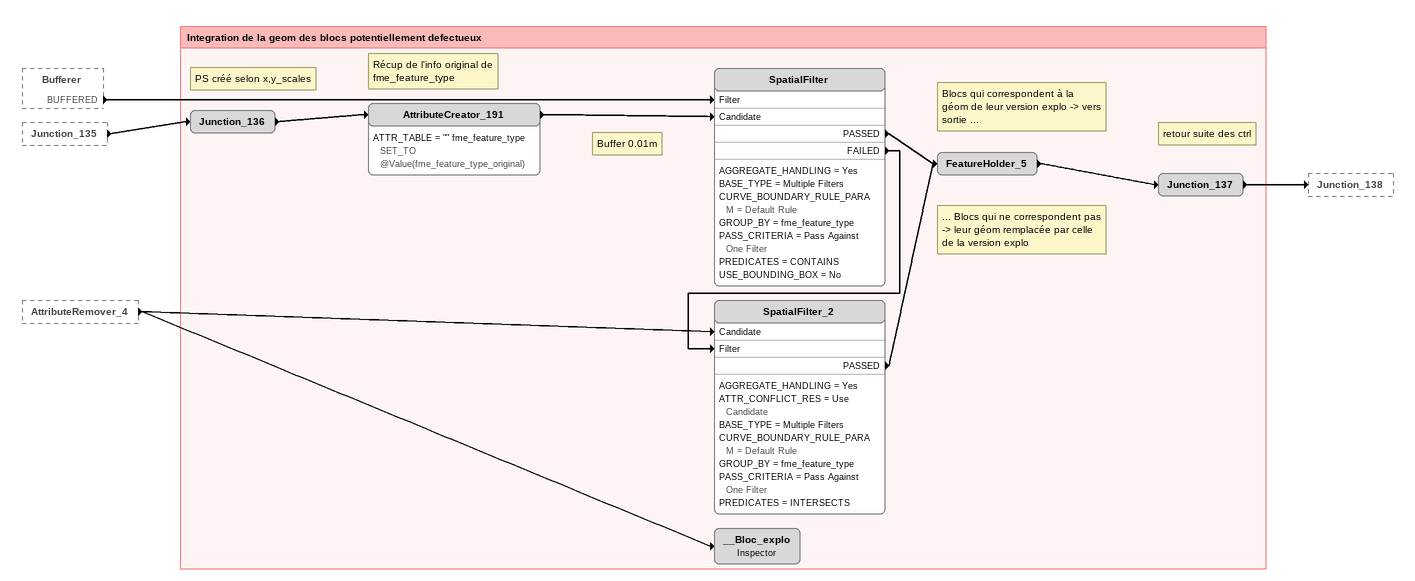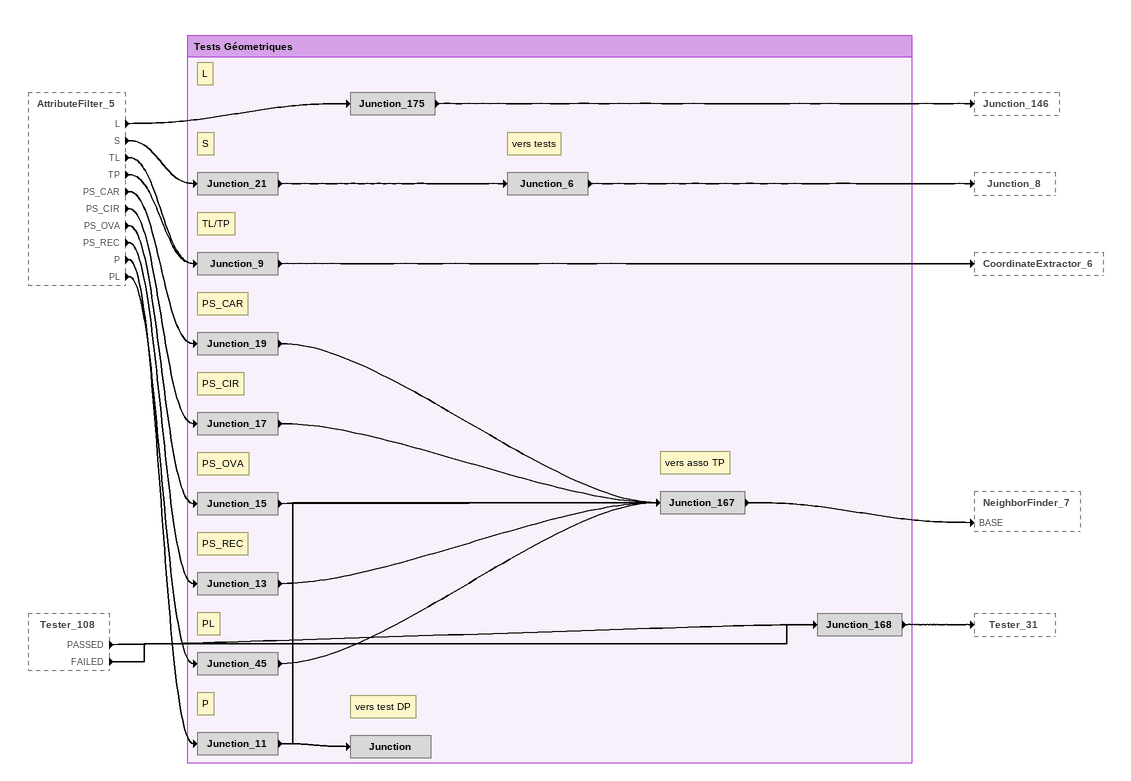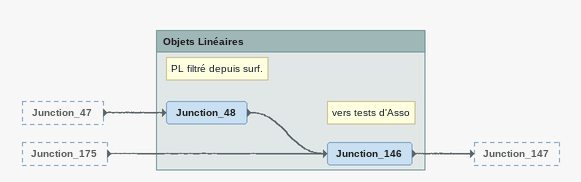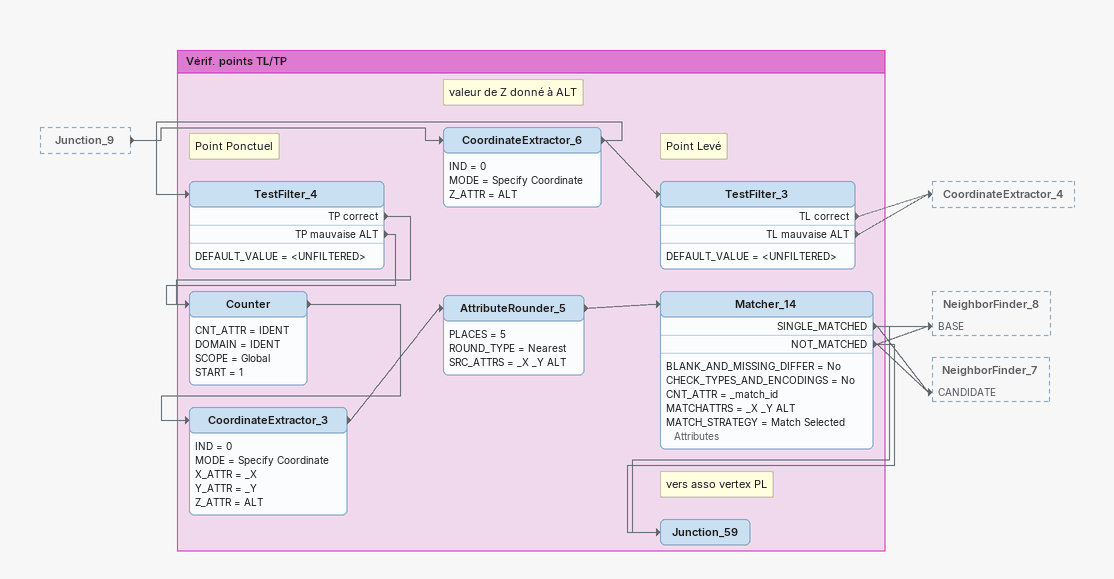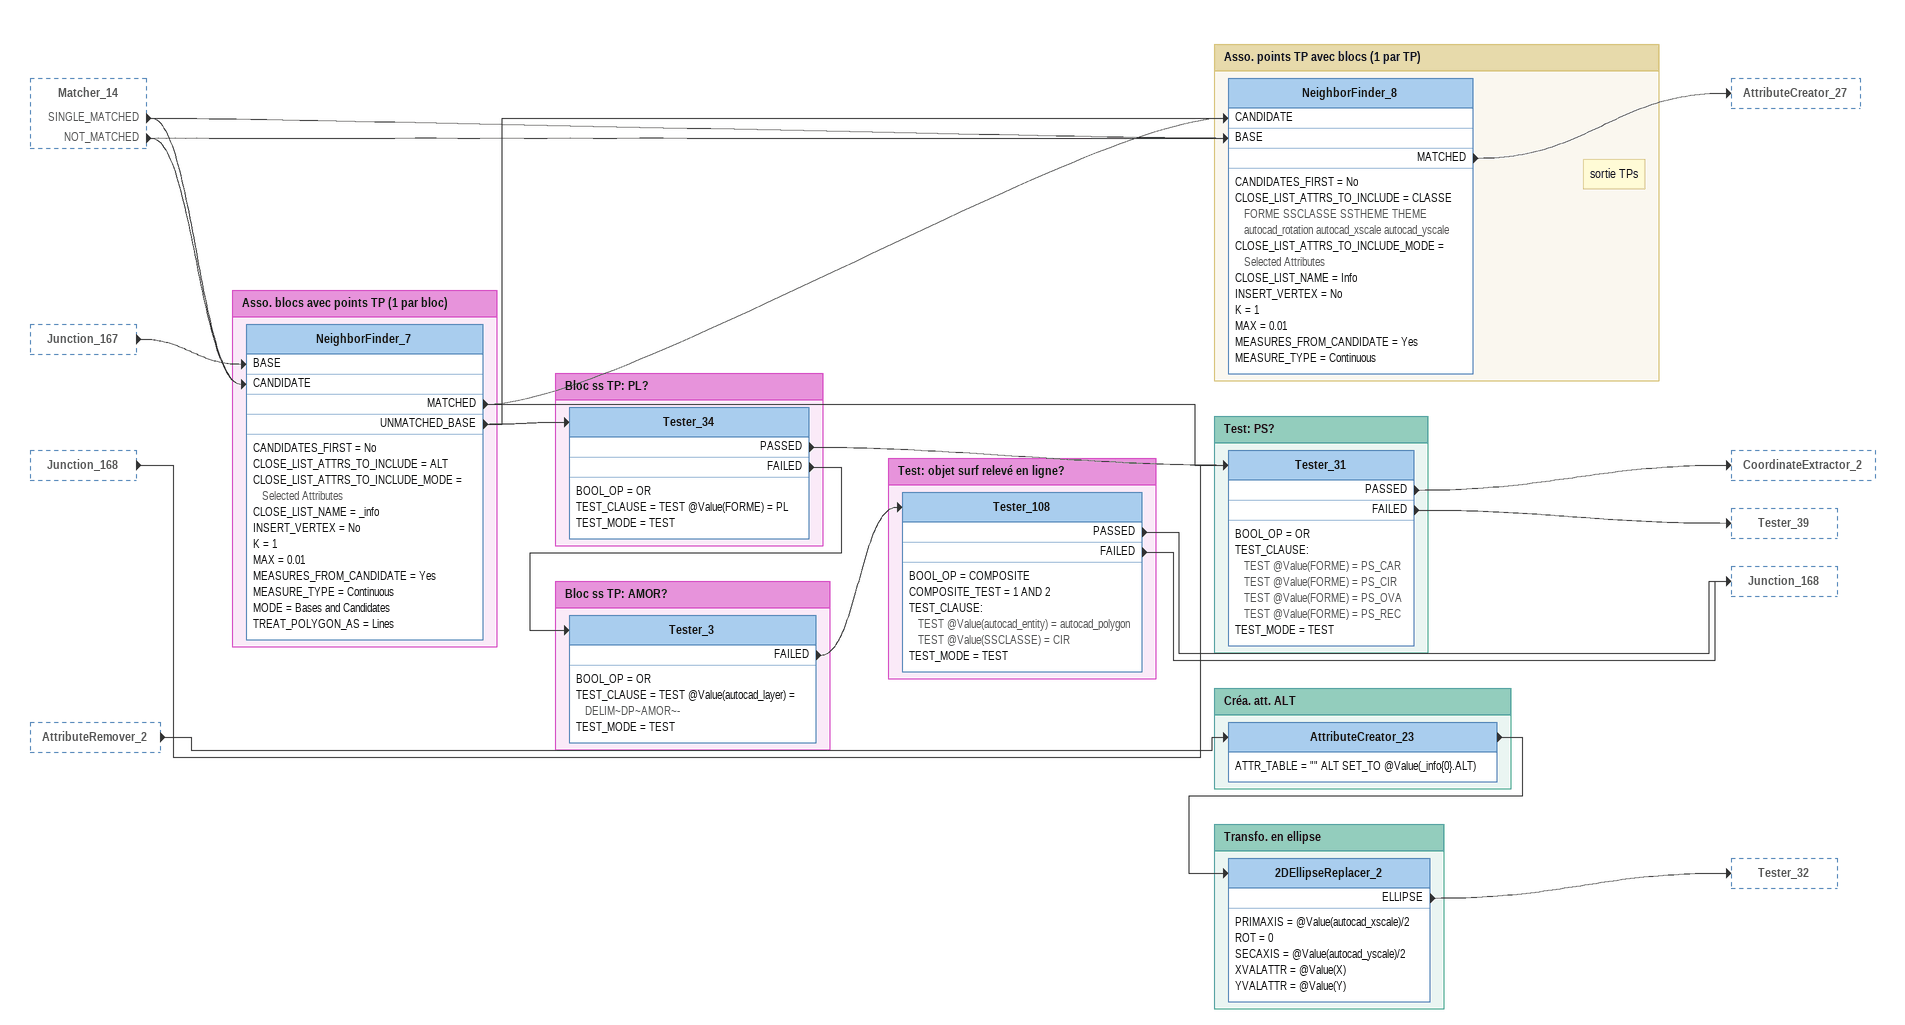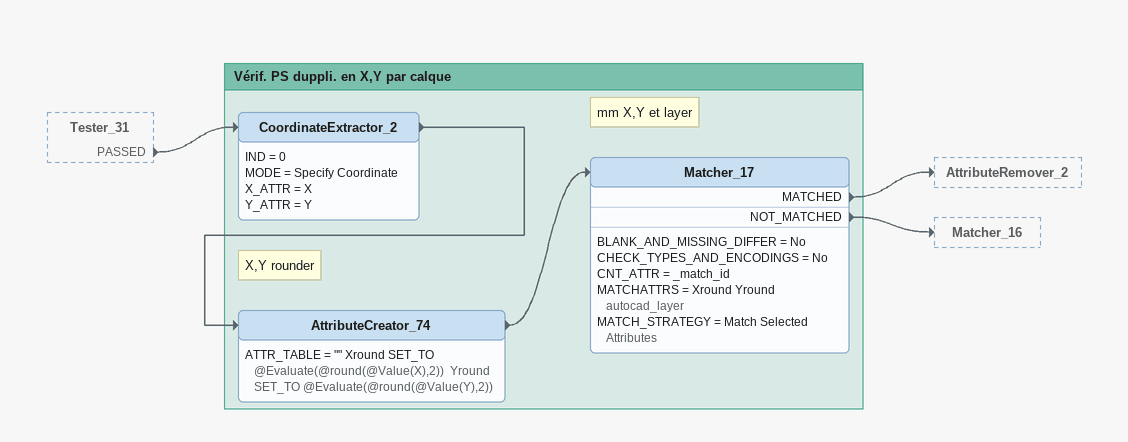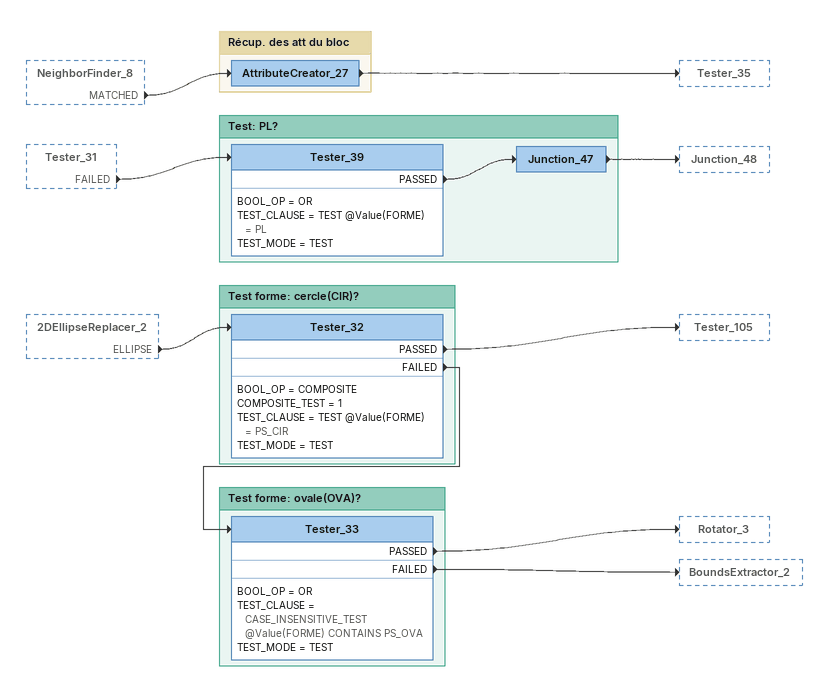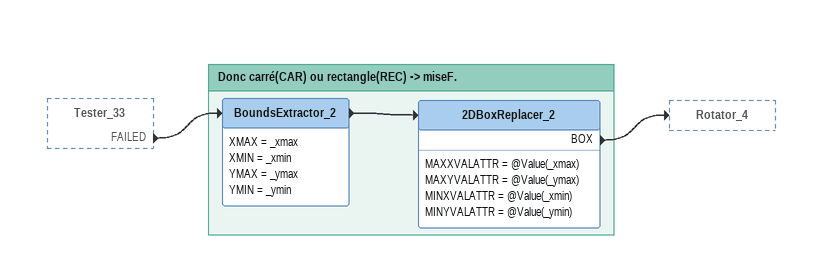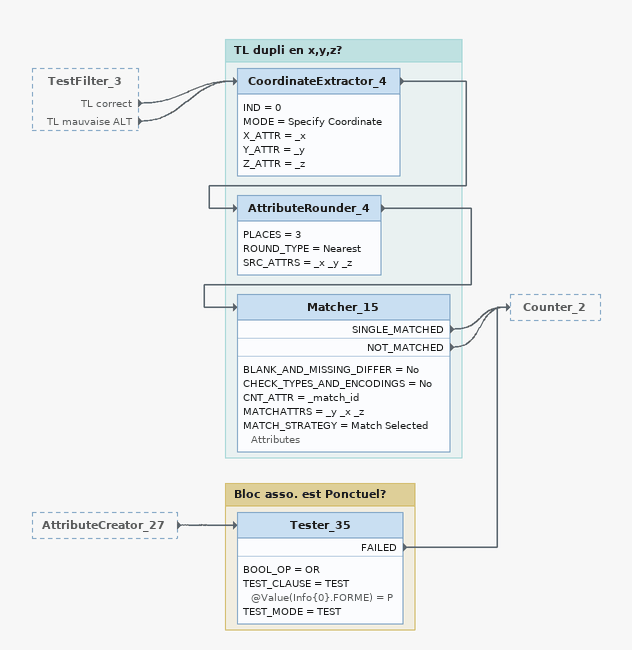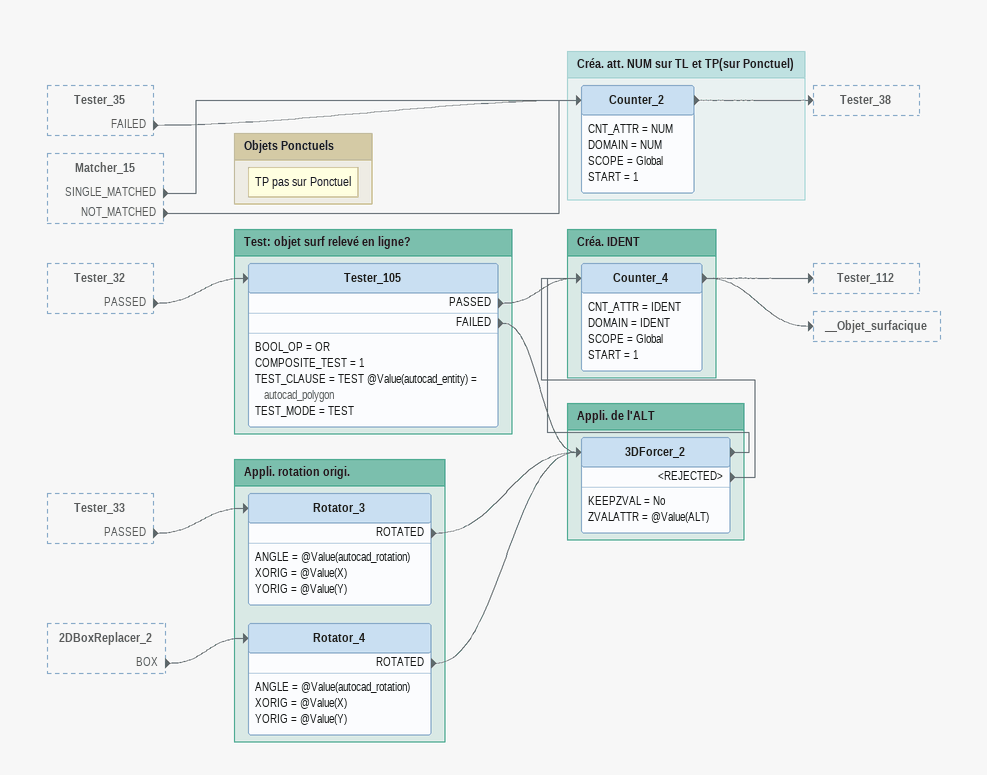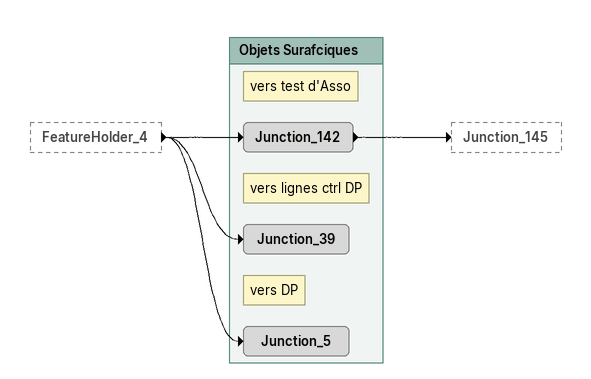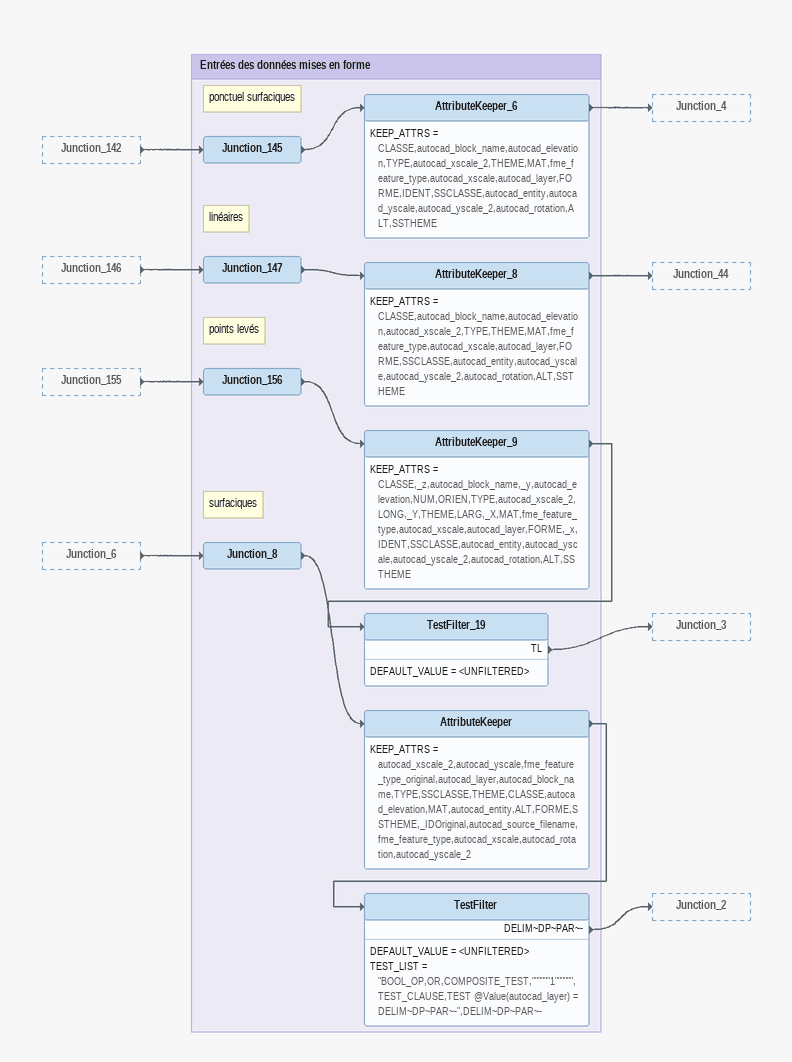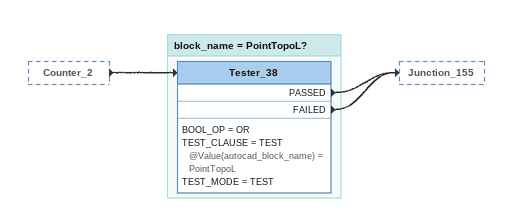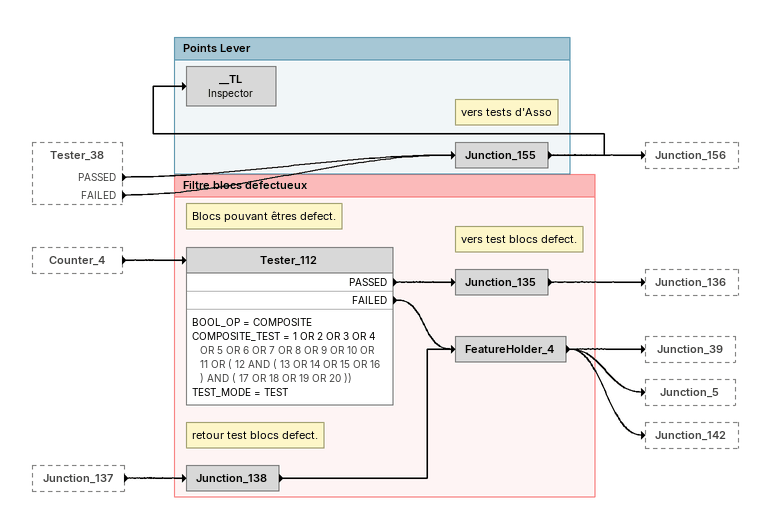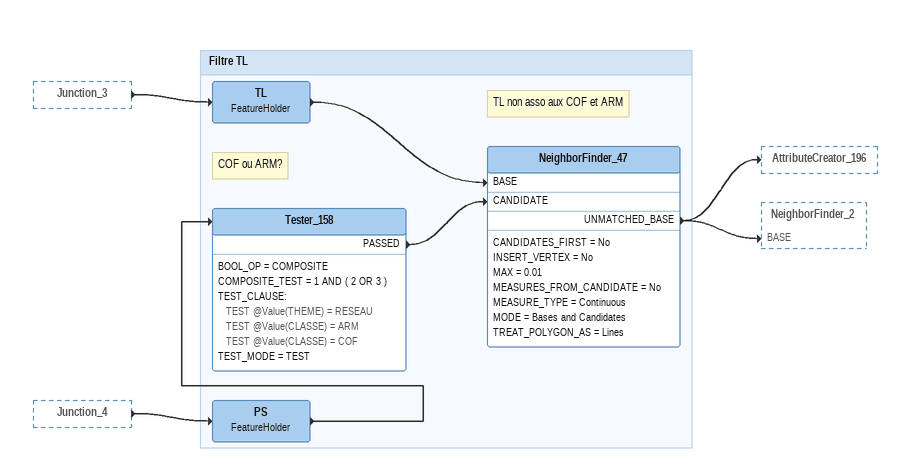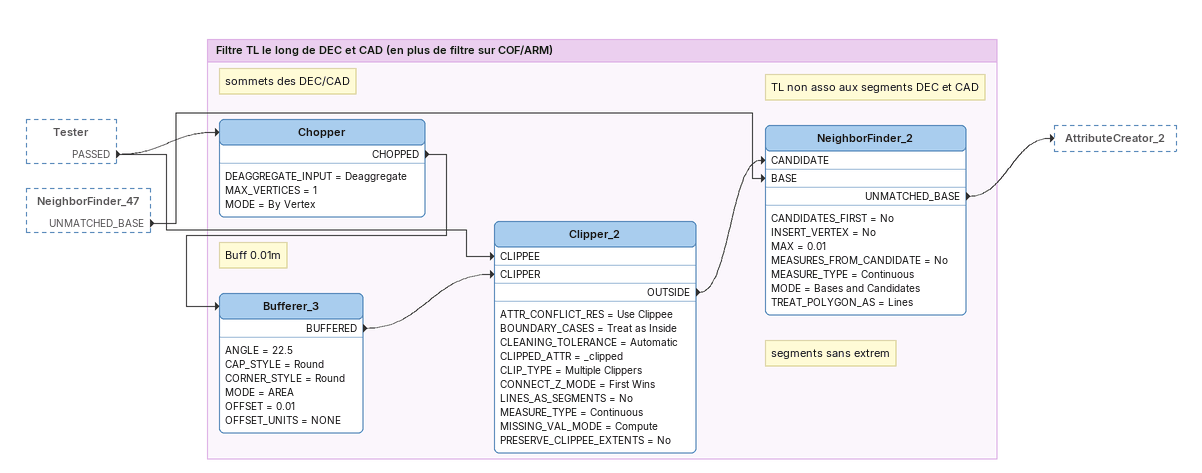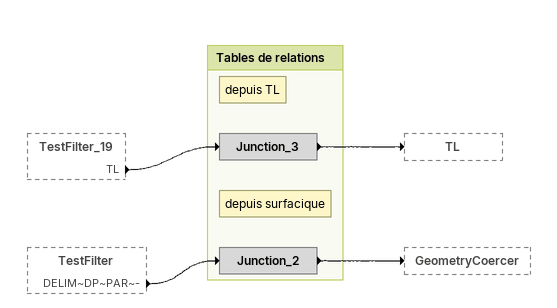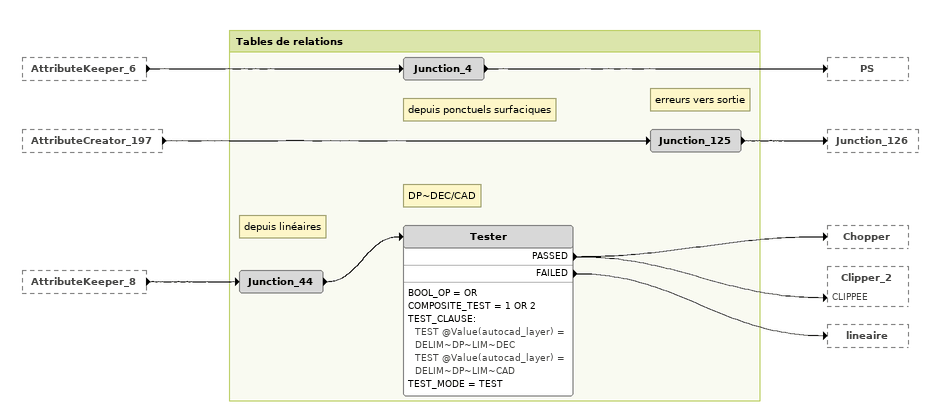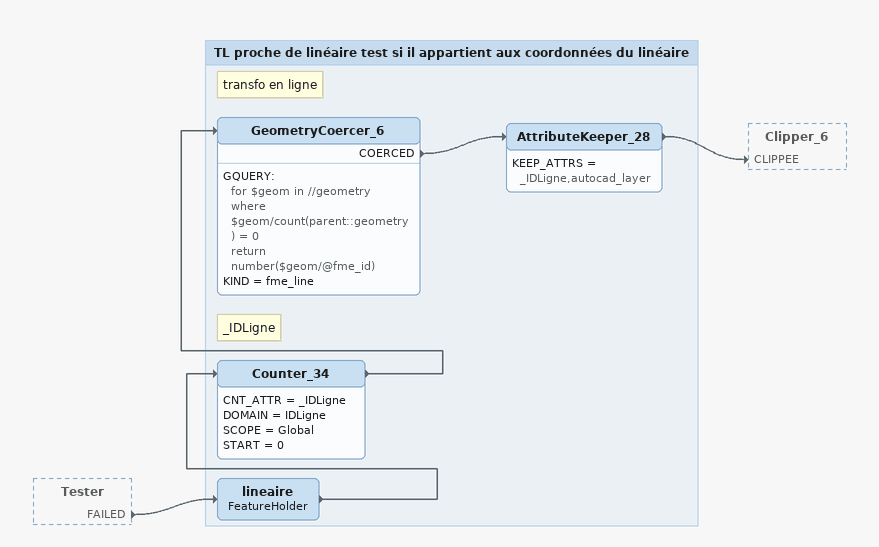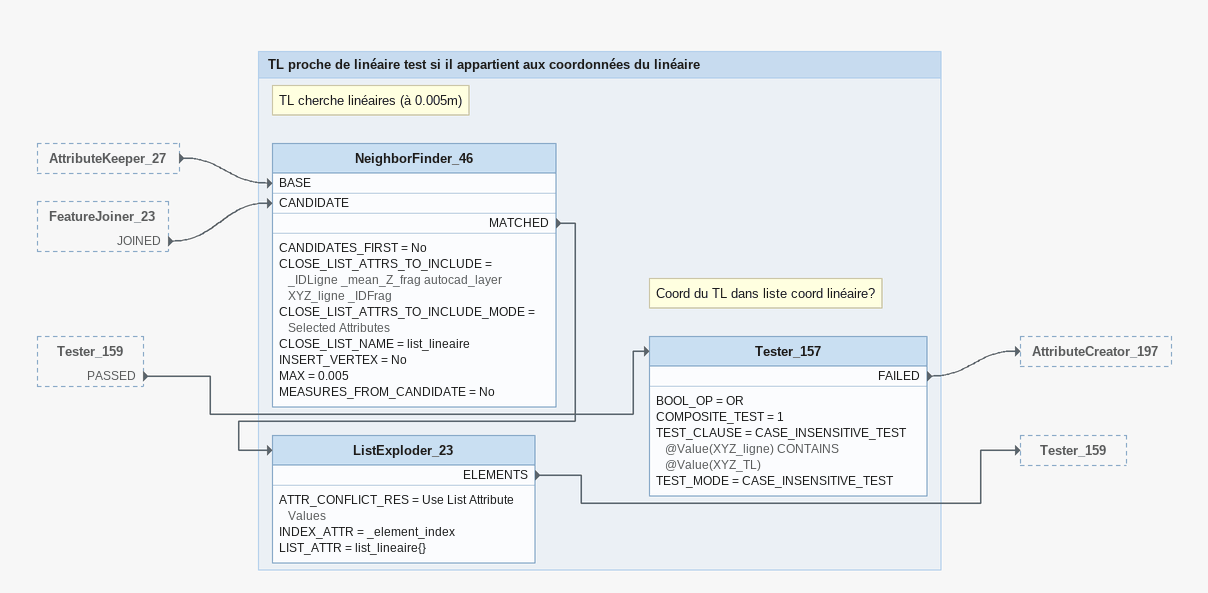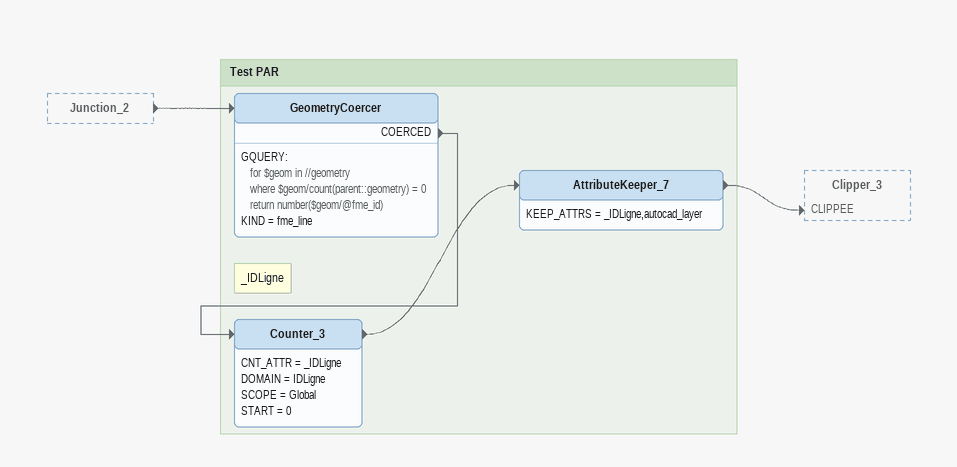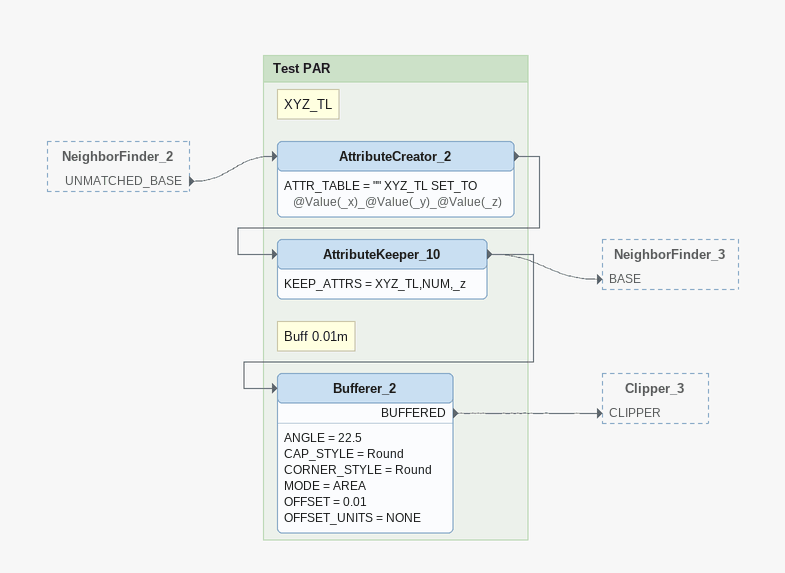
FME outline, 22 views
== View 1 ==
Bufferer [outside]
    BUFFERED -> SpatialFilter [Filter]
Junction_135 [outside]
    -> Junction_136
AttributeRemover_4 [outside]
    -> SpatialFilter_2 [Candidate]
    -> __Bloc_explo

Bookmark: Integration de la geom des blocs potentiellement defectueux
Note: PS créé selon x,y_scales
Junction_136
    -> AttributeCreator_191
Note: Récup de l'info original de fme_feature_type
AttributeCreator_191
    ATTR_TABLE = "" fme_feature_type SET_TO @Value(fme_feature_type_original)
    -> SpatialFilter [Candidate]
Note: Buffer 0.01m
Note: Blocs qui correspondent à la géom de leur version explo -> vers sortie ...
SpatialFilter
    AGGREGATE_HANDLING = Yes
    BASE_TYPE = Multiple Filters
    CURVE_BOUNDARY_RULE_PARAM = Default Rule
    GROUP_BY = fme_feature_type
    PASS_CRITERIA = Pass Against One Filter
    PREDICATES = CONTAINS
    USE_BOUNDING_BOX = No
    PASSED -> FeatureHolder_5
    FAILED -> SpatialFilter_2 [Filter]
Note: ... Blocs qui ne correspondent pas -> leur géom remplacée par celle de la version explo
SpatialFilter_2
    AGGREGATE_HANDLING = Yes
    ATTR_CONFLICT_RES = Use Candidate
    BASE_TYPE = Multiple Filters
    CURVE_BOUNDARY_RULE_PARAM = Default Rule
    GROUP_BY = fme_feature_type
    PASS_CRITERIA = Pass Against One Filter
    PREDICATES = INTERSECTS
    PASSED -> FeatureHolder_5
FeatureHolder_5
    -> Junction_137
Note: retour suite des ctrl
Junction_137
    -> Junction_138
__Bloc_explo: Inspector

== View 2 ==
AttributeFilter_5 [outside]
    L -> Junction_175
    S -> Junction_21
    TL -> Junction_9
    TP -> Junction_9
    PS_CAR -> Junction_19
    PS_CIR -> Junction_17
    PS_OVA -> Junction_15
    PS_REC -> Junction_13
    P -> Junction_11
    PL -> Junction_45
Tester_108 [outside]
    PASSED -> Junction_168
    FAILED -> Junction_168

Bookmark: Tests Géometriques
Note: L
Junction_175
    -> Junction_146
Note: S
Junction_21
    -> Junction_6
Note: vers tests
Junction_6
    -> Junction_8
Note: TL/TP
Junction_9
    -> CoordinateExtractor_6
Note: PS_CAR
Junction_19
    -> Junction_167
Note: PS_CIR
Junction_17
    -> Junction_167
Note: PS_OVA
Junction_15
    -> Junction_167
Note: PS_REC
Junction_13
    -> Junction_167
Note: PL
Junction_45
    -> Junction_167
Note: P
Junction_11
    -> Junction_167
    -> Junction
Note: vers asso TP
Junction_167
    -> NeighborFinder_7 [BASE]
Junction_168
    -> Tester_31
Note: vers test DP
Junction

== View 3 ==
Junction_47 [outside]
    -> Junction_48
Junction_175 [outside]
    -> Junction_146

Bookmark: Objets Linéaires
Note: PL filtré depuis surf.
Junction_48
    -> Junction_146
Note: vers tests d'Asso
Junction_146
    -> Junction_147

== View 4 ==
Junction_9 [outside]
    -> CoordinateExtractor_6

Bookmark: Vérif. points TL/TP
Note: valeur de Z donné à ALT
CoordinateExtractor_6
    IND = 0
    MODE = Specify Coordinate
    Z_ATTR = ALT
    -> TestFilter_3
    -> TestFilter_4
Note: Point Ponctuel
TestFilter_4
    DEFAULT_VALUE = <UNFILTERED>
    TP correct -> Counter
    TP mauvaise ALT -> Counter
Counter
    CNT_ATTR = IDENT
    DOMAIN = IDENT
    SCOPE = Global
    START = 1
    -> CoordinateExtractor_3
CoordinateExtractor_3
    IND = 0
    MODE = Specify Coordinate
    X_ATTR = _X
    Y_ATTR = _Y
    Z_ATTR = ALT
    -> AttributeRounder_5
AttributeRounder_5
    PLACES = 5
    ROUND_TYPE = Nearest
    SRC_ATTRS = _X _Y ALT
    -> Matcher_14
Matcher_14
    BLANK_AND_MISSING_DIFFER = No
    CHECK_TYPES_AND_ENCODINGS = No
    CNT_ATTR = _match_id
    MATCHATTRS = _X _Y ALT
    MATCH_STRATEGY = Match Selected Attributes
    SINGLE_MATCHED -> Junction_59
    SINGLE_MATCHED -> NeighborFinder_8 [BASE]
    SINGLE_MATCHED -> NeighborFinder_7 [CANDIDATE]
    NOT_MATCHED -> NeighborFinder_7 [CANDIDATE]
    NOT_MATCHED -> Junction_59
    NOT_MATCHED -> NeighborFinder_8 [BASE]
Note: vers asso vertex PL
Junction_59
Note: Point Levé
TestFilter_3
    DEFAULT_VALUE = <UNFILTERED>
    TL correct -> CoordinateExtractor_4
    TL mauvaise ALT -> CoordinateExtractor_4

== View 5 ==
Matcher_14 [outside]
    SINGLE_MATCHED -> NeighborFinder_8 [BASE]
    SINGLE_MATCHED -> NeighborFinder_7 [CANDIDATE]
    NOT_MATCHED -> NeighborFinder_7 [CANDIDATE]
    NOT_MATCHED -> NeighborFinder_8 [BASE]
Junction_167 [outside]
    -> NeighborFinder_7 [BASE]
Junction_168 [outside]
    -> Tester_31
AttributeRemover_2 [outside]
    -> AttributeCreator_23

Bookmark: Asso. blocs avec points TP (1 par bloc)
NeighborFinder_7
    CANDIDATES_FIRST = No
    CLOSE_LIST_ATTRS_TO_INCLUDE = ALT
    CLOSE_LIST_ATTRS_TO_INCLUDE_MODE = Selected Attributes
    CLOSE_LIST_NAME = _info
    INSERT_VERTEX = No
    K = 1
    MAX = 0.01
    MEASURES_FROM_CANDIDATE = Yes
    MEASURE_TYPE = Continuous
    MODE = Bases and Candidates
    TREAT_POLYGON_AS = Lines
    MATCHED -> Tester_31
    MATCHED -> NeighborFinder_8 [CANDIDATE]
    UNMATCHED_BASE -> Tester_34
    UNMATCHED_BASE -> NeighborFinder_8 [CANDIDATE]

Bookmark: Asso. points TP avec blocs (1 par TP)
Note: sortie TPs
NeighborFinder_8
    CANDIDATES_FIRST = No
    CLOSE_LIST_ATTRS_TO_INCLUDE = CLASSE FORME SSCLASSE SSTHEME THEME autocad_rotation autocad_xscale autocad_yscale
    CLOSE_LIST_ATTRS_TO_INCLUDE_MODE = Selected Attributes
    CLOSE_LIST_NAME = Info
    INSERT_VERTEX = No
    K = 1
    MAX = 0.01
    MEASURES_FROM_CANDIDATE = Yes
    MEASURE_TYPE = Continuous
    MATCHED -> AttributeCreator_27

Bookmark: Bloc ss TP: PL?
Tester_34
    BOOL_OP = OR
    TEST_CLAUSE = TEST @Value(FORME) = PL
    TEST_MODE = TEST
    PASSED -> Tester_31
    FAILED -> Tester_3

Bookmark: Bloc ss TP: AMOR?
Tester_3
    BOOL_OP = OR
    TEST_CLAUSE = TEST @Value(autocad_layer) = DELIM~DP~AMOR~-
    TEST_MODE = TEST
    FAILED -> Tester_108

Bookmark: Test: objet surf relevé en ligne?
Tester_108
    BOOL_OP = COMPOSITE
    COMPOSITE_TEST = 1 AND 2
    TEST_CLAUSE:
      TEST @Value(autocad_entity) = autocad_polygon
      TEST @Value(SSCLASSE) = CIR
    TEST_MODE = TEST
    PASSED -> Junction_168
    FAILED -> Junction_168

Bookmark: Test: PS?
Tester_31
    BOOL_OP = OR
    TEST_CLAUSE:
      TEST @Value(FORME) = PS_CAR
      TEST @Value(FORME) = PS_CIR
      TEST @Value(FORME) = PS_OVA
      TEST @Value(FORME) = PS_REC
    TEST_MODE = TEST
    PASSED -> CoordinateExtractor_2
    FAILED -> Tester_39

Bookmark: Créa. att. ALT
AttributeCreator_23
    ATTR_TABLE = "" ALT SET_TO @Value(_info{0}.ALT)
    -> 2DEllipseReplacer_2

Bookmark: Transfo. en ellipse
2DEllipseReplacer_2
    PRIMAXIS = @Value(autocad_xscale)/2
    ROT = 0
    SECAXIS = @Value(autocad_yscale)/2
    XVALATTR = @Value(X)
    YVALATTR = @Value(Y)
    ELLIPSE -> Tester_32

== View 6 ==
Tester_31 [outside]
    PASSED -> CoordinateExtractor_2

Bookmark: Vérif. PS duppli. en X,Y par calque
CoordinateExtractor_2
    IND = 0
    MODE = Specify Coordinate
    X_ATTR = X
    Y_ATTR = Y
    -> AttributeCreator_74
Note: X,Y rounder
AttributeCreator_74
    ATTR_TABLE = "" Xround SET_TO @Evaluate(@round(@Value(X),2))  Yround SET_TO @Evaluate(@round(@Value(Y),2))
    -> Matcher_17
Note: mm X,Y et layer
Matcher_17
    BLANK_AND_MISSING_DIFFER = No
    CHECK_TYPES_AND_ENCODINGS = No
    CNT_ATTR = _match_id
    MATCHATTRS = Xround Yround autocad_layer
    MATCH_STRATEGY = Match Selected Attributes
    MATCHED -> AttributeRemover_2
    NOT_MATCHED -> Matcher_16

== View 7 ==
NeighborFinder_8 [outside]
    MATCHED -> AttributeCreator_27
Tester_31 [outside]
    FAILED -> Tester_39
2DEllipseReplacer_2 [outside]
    ELLIPSE -> Tester_32

Bookmark: Récup. des att du bloc
AttributeCreator_27
    -> Tester_35

Bookmark: Test: PL?
Tester_39
    BOOL_OP = OR
    TEST_CLAUSE = TEST @Value(FORME) = PL
    TEST_MODE = TEST
    PASSED -> Junction_47
Junction_47
    -> Junction_48

Bookmark: Test forme: cercle(CIR)?
Tester_32
    BOOL_OP = COMPOSITE
    COMPOSITE_TEST = 1
    TEST_CLAUSE = TEST @Value(FORME) = PS_CIR
    TEST_MODE = TEST
    PASSED -> Tester_105
    FAILED -> Tester_33

Bookmark: Test forme: ovale(OVA)?
Tester_33
    BOOL_OP = OR
    TEST_CLAUSE = CASE_INSENSITIVE_TEST @Value(FORME) CONTAINS PS_OVA
    TEST_MODE = TEST
    PASSED -> Rotator_3
    FAILED -> BoundsExtractor_2

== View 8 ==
Tester_33 [outside]
    FAILED -> BoundsExtractor_2

Bookmark: Donc carré(CAR) ou rectangle(REC) -> miseF.
BoundsExtractor_2
    XMAX = _xmax
    XMIN = _xmin
    YMAX = _ymax
    YMIN = _ymin
    -> 2DBoxReplacer_2
2DBoxReplacer_2
    MAXXVALATTR = @Value(_xmax)
    MAXYVALATTR = @Value(_ymax)
    MINXVALATTR = @Value(_xmin)
    MINYVALATTR = @Value(_ymin)
    BOX -> Rotator_4

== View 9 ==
TestFilter_3 [outside]
    TL correct -> CoordinateExtractor_4
    TL mauvaise ALT -> CoordinateExtractor_4
AttributeCreator_27 [outside]
    -> Tester_35

Bookmark: TL dupli en x,y,z?
CoordinateExtractor_4
    IND = 0
    MODE = Specify Coordinate
    X_ATTR = _x
    Y_ATTR = _y
    Z_ATTR = _z
    -> AttributeRounder_4
AttributeRounder_4
    PLACES = 3
    ROUND_TYPE = Nearest
    SRC_ATTRS = _x _y _z
    -> Matcher_15
Matcher_15
    BLANK_AND_MISSING_DIFFER = No
    CHECK_TYPES_AND_ENCODINGS = No
    CNT_ATTR = _match_id
    MATCHATTRS = _y _x _z
    MATCH_STRATEGY = Match Selected Attributes
    SINGLE_MATCHED -> Counter_2
    NOT_MATCHED -> Counter_2

Bookmark: Bloc asso. est Ponctuel?
Tester_35
    BOOL_OP = OR
    TEST_CLAUSE = TEST @Value(Info{0}.FORME) = P
    TEST_MODE = TEST
    FAILED -> Counter_2

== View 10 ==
Tester_35 [outside]
    FAILED -> Counter_2
Matcher_15 [outside]
    SINGLE_MATCHED -> Counter_2
    NOT_MATCHED -> Counter_2
Tester_32 [outside]
    PASSED -> Tester_105
Tester_33 [outside]
    PASSED -> Rotator_3
2DBoxReplacer_2 [outside]
    BOX -> Rotator_4

Bookmark: Créa. att. NUM sur TL et TP(sur Ponctuel)
Counter_2
    CNT_ATTR = NUM
    DOMAIN = NUM
    SCOPE = Global
    START = 1
    -> Tester_38

Bookmark: Test: objet surf relevé en ligne?
Tester_105
    BOOL_OP = OR
    COMPOSITE_TEST = 1
    TEST_CLAUSE = TEST @Value(autocad_entity) = autocad_polygon
    TEST_MODE = TEST
    PASSED -> Counter_4
    FAILED -> 3DForcer_2

Bookmark: Appli. rotation origi.
Rotator_3
    ANGLE = @Value(autocad_rotation)
    XORIG = @Value(X)
    YORIG = @Value(Y)
    ROTATED -> 3DForcer_2
Rotator_4
    ANGLE = @Value(autocad_rotation)
    XORIG = @Value(X)
    YORIG = @Value(Y)
    ROTATED -> 3DForcer_2

Bookmark: Appli. de l'ALT
3DForcer_2
    KEEPZVAL = No
    ZVALATTR = @Value(ALT)
    -> Counter_4
    <REJECTED> -> Counter_4

Bookmark: Créa. IDENT
Counter_4
    CNT_ATTR = IDENT
    DOMAIN = IDENT
    SCOPE = Global
    START = 1
    -> Tester_112
    -> __Objet_surfacique

Bookmark: Objets Ponctuels
Note: TP pas sur Ponctuel

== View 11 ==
FeatureHolder_4 [outside]
    -> Junction_39
    -> Junction_5
    -> Junction_142

Bookmark: Objets Surafciques
Note: vers test d'Asso
Junction_142
    -> Junction_145
Note: vers lignes ctrl DP
Junction_39
Note: vers DP
Junction_5

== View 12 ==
Junction_142 [outside]
    -> Junction_145
Junction_146 [outside]
    -> Junction_147
Junction_155 [outside]
    -> Junction_156
Junction_6 [outside]
    -> Junction_8

Bookmark: Entrées des données mises en forme
Note: surfaciques
Junction_8
    -> AttributeKeeper
AttributeKeeper
    KEEP_ATTRS = autocad_xscale_2,autocad_yscale,fme_feature_type_original,autocad_layer,autocad_block_name,TYPE,SSCLASSE,THEME,CLASSE,autocad_elevation,MAT,autocad_entity,ALT,FORME,SSTHEME,_IDOriginal,autocad_source_filename,fme_feature_type,autocad_xscale,autocad_rotation,autocad_yscale_2
    -> TestFilter
TestFilter
    DEFAULT_VALUE = <UNFILTERED>
    TEST_LIST = "BOOL_OP,OR,COMPOSITE_TEST,""""""1"""""",TEST_CLAUSE,TEST @Value(autocad_layer) = DELIM~DP~PAR~-",DELIM~DP~PAR~-
    DELIM~DP~PAR~- -> Junction_2
Note: points levés
Junction_156
    -> AttributeKeeper_9
AttributeKeeper_9
    KEEP_ATTRS = CLASSE,_z,autocad_block_name,_y,autocad_elevation,NUM,ORIEN,TYPE,autocad_xscale_2,LONG,_Y,THEME,LARG,_X,MAT,fme_feature_type,autocad_xscale,autocad_layer,FORME,_x,IDENT,SSCLASSE,autocad_entity,autocad_yscale,autocad_yscale_2,autocad_rotation,ALT,SSTHEME
    -> TestFilter_19
TestFilter_19
    DEFAULT_VALUE = <UNFILTERED>
    TL -> Junction_3
Note: linéaires
Junction_147
    -> AttributeKeeper_8
AttributeKeeper_8
    KEEP_ATTRS = CLASSE,autocad_block_name,autocad_elevation,autocad_xscale_2,TYPE,THEME,MAT,fme_feature_type,autocad_xscale,autocad_layer,FORME,SSCLASSE,autocad_entity,autocad_yscale,autocad_yscale_2,autocad_rotation,ALT,SSTHEME
    -> Junction_44
Note: ponctuel surfaciques
Junction_145
    -> AttributeKeeper_6
AttributeKeeper_6
    KEEP_ATTRS = CLASSE,autocad_block_name,autocad_elevation,TYPE,autocad_xscale_2,THEME,MAT,fme_feature_type,autocad_xscale,autocad_layer,FORME,IDENT,SSCLASSE,autocad_entity,autocad_yscale,autocad_yscale_2,autocad_rotation,ALT,SSTHEME
    -> Junction_4

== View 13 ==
Counter_2 [outside]
    -> Tester_38

Bookmark: block_name = PointTopoL?
Tester_38
    BOOL_OP = OR
    TEST_CLAUSE = TEST @Value(autocad_block_name) = PointTopoL
    TEST_MODE = TEST
    PASSED -> Junction_155
    FAILED -> Junction_155

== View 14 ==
Tester_38 [outside]
    PASSED -> Junction_155
    FAILED -> Junction_155
Counter_4 [outside]
    -> Tester_112
Junction_137 [outside]
    -> Junction_138

Bookmark: Points Lever
Note: vers tests d'Asso
Junction_155
    -> Junction_156
    -> __TL
__TL: Inspector

Bookmark: Filtre blocs defectueux
Note: Blocs pouvant êtres defect.
Tester_112
    BOOL_OP = COMPOSITE
    COMPOSITE_TEST = 1 OR 2 OR 3 OR 4 OR 5 OR 6 OR 7 OR 8 OR 9 OR 10 OR 11 OR ( 12 AND ( 13 OR 14 OR 15 OR 16 ) AND ( 17 OR 18 OR 19 OR 20 ))
    TEST_MODE = TEST
    PASSED -> Junction_135
    FAILED -> FeatureHolder_4
Note: vers test blocs defect.
Junction_135
    -> Junction_136
Note: retour test blocs defect.
Junction_138
    -> FeatureHolder_4
FeatureHolder_4
    -> Junction_39
    -> Junction_5
    -> Junction_142

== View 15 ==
Junction_3 [outside]
    -> TL
Junction_4 [outside]
    -> PS

Bookmark: Filtre TL
TL: FeatureHolder
    -> NeighborFinder_47 [BASE]
PS: FeatureHolder
    -> Tester_158
Note: COF ou ARM?
Tester_158
    BOOL_OP = COMPOSITE
    COMPOSITE_TEST = 1 AND ( 2 OR 3 )
    TEST_CLAUSE:
      TEST @Value(THEME) = RESEAU
      TEST @Value(CLASSE) = ARM
      TEST @Value(CLASSE) = COF
    TEST_MODE = TEST
    PASSED -> NeighborFinder_47 [CANDIDATE]
Note: TL non asso aux COF et ARM
NeighborFinder_47
    CANDIDATES_FIRST = No
    INSERT_VERTEX = No
    MAX = 0.01
    MEASURES_FROM_CANDIDATE = No
    MEASURE_TYPE = Continuous
    MODE = Bases and Candidates
    TREAT_POLYGON_AS = Lines
    UNMATCHED_BASE -> AttributeCreator_196
    UNMATCHED_BASE -> NeighborFinder_2 [BASE]

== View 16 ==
Tester [outside]
    PASSED -> Chopper
    PASSED -> Clipper_2 [CLIPPEE]
NeighborFinder_47 [outside]
    UNMATCHED_BASE -> NeighborFinder_2 [BASE]

Bookmark: Filtre TL le long de DEC et CAD (en plus de filtre sur COF/ARM)
Note: sommets des DEC/CAD
Chopper
    DEAGGREGATE_INPUT = Deaggregate
    MAX_VERTICES = 1
    MODE = By Vertex
    CHOPPED -> Bufferer_3
Note: Buff 0.01m
Bufferer_3
    ANGLE = 22.5
    CAP_STYLE = Round
    CORNER_STYLE = Round
    MODE = AREA
    OFFSET = 0.01
    OFFSET_UNITS = NONE
    BUFFERED -> Clipper_2 [CLIPPER]
Note: segments sans extrem
Clipper_2
    ATTR_CONFLICT_RES = Use Clippee
    BOUNDARY_CASES = Treat as Inside
    CLEANING_TOLERANCE = Automatic
    CLIPPED_ATTR = _clipped
    CLIP_TYPE = Multiple Clippers
    CONNECT_Z_MODE = First Wins
    LINES_AS_SEGMENTS = No
    MEASURE_TYPE = Continuous
    MISSING_VAL_MODE = Compute
    PRESERVE_CLIPPEE_EXTENTS = No
    OUTSIDE -> NeighborFinder_2 [CANDIDATE]
Note: TL non asso aux segments DEC et CAD
NeighborFinder_2
    CANDIDATES_FIRST = No
    INSERT_VERTEX = No
    MAX = 0.01
    MEASURES_FROM_CANDIDATE = No
    MEASURE_TYPE = Continuous
    MODE = Bases and Candidates
    TREAT_POLYGON_AS = Lines
    UNMATCHED_BASE -> AttributeCreator_2

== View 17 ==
TestFilter_19 [outside]
    TL -> Junction_3
TestFilter [outside]
    DELIM~DP~PAR~- -> Junction_2

Bookmark: Tables de relations
Note: depuis surfacique
Junction_2
    -> GeometryCoercer
Note: depuis TL
Junction_3
    -> TL

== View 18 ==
AttributeKeeper_6 [outside]
    -> Junction_4
AttributeCreator_197 [outside]
    -> Junction_125
AttributeKeeper_8 [outside]
    -> Junction_44

Bookmark: Tables de relations
Note: depuis linéaires
Junction_44
    -> Tester
Note: DP~DEC/CAD
Tester
    BOOL_OP = OR
    COMPOSITE_TEST = 1 OR 2
    TEST_CLAUSE:
      TEST @Value(autocad_layer) = DELIM~DP~LIM~DEC
      TEST @Value(autocad_layer) = DELIM~DP~LIM~CAD
    TEST_MODE = TEST
    PASSED -> Chopper
    PASSED -> Clipper_2 [CLIPPEE]
    FAILED -> lineaire
Note: depuis ponctuels surfaciques
Junction_4
    -> PS
Note: erreurs vers sortie
Junction_125
    -> Junction_126

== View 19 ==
Tester [outside]
    FAILED -> lineaire

Bookmark: TL proche de linéaire test si il appartient aux coordonnées du linéaire
lineaire: FeatureHolder
    -> Counter_34
Note: _IDLigne
Counter_34
    CNT_ATTR = _IDLigne
    DOMAIN = IDLigne
    SCOPE = Global
    START = 0
    -> GeometryCoercer_6
Note: transfo en ligne
GeometryCoercer_6
    GQUERY:
      for $geom in //geometry
      where $geom/count(parent::geometry) = 0
      return number($geom/@fme_id)
    KIND = fme_line
    COERCED -> AttributeKeeper_28
AttributeKeeper_28
    KEEP_ATTRS = _IDLigne,autocad_layer
    -> Clipper_6 [CLIPPEE]

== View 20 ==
AttributeKeeper_27 [outside]
    -> NeighborFinder_46 [BASE]
FeatureJoiner_23 [outside]
    JOINED -> NeighborFinder_46 [CANDIDATE]
Tester_159 [outside]
    PASSED -> Tester_157

Bookmark: TL proche de linéaire test si il appartient aux coordonnées du linéaire
Note: TL cherche linéaires (à 0.005m)
NeighborFinder_46
    CANDIDATES_FIRST = No
    CLOSE_LIST_ATTRS_TO_INCLUDE = _IDLigne _mean_Z_frag autocad_layer XYZ_ligne _IDFrag
    CLOSE_LIST_ATTRS_TO_INCLUDE_MODE = Selected Attributes
    CLOSE_LIST_NAME = list_lineaire
    INSERT_VERTEX = No
    MAX = 0.005
    MEASURES_FROM_CANDIDATE = No
    MATCHED -> ListExploder_23
ListExploder_23
    ATTR_CONFLICT_RES = Use List Attribute Values
    INDEX_ATTR = _element_index
    LIST_ATTR = list_lineaire{}
    ELEMENTS -> Tester_159
Note: Coord du TL dans liste coord linéaire?
Tester_157
    BOOL_OP = OR
    COMPOSITE_TEST = 1
    TEST_CLAUSE = CASE_INSENSITIVE_TEST @Value(XYZ_ligne) CONTAINS @Value(XYZ_TL)
    TEST_MODE = CASE_INSENSITIVE_TEST
    FAILED -> AttributeCreator_197

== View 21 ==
Junction_2 [outside]
    -> GeometryCoercer

Bookmark: Test PAR
GeometryCoercer
    GQUERY:
      for $geom in //geometry
      where $geom/count(parent::geometry) = 0
      return number($geom/@fme_id)
    KIND = fme_line
    COERCED -> Counter_3
Note: _IDLigne
Counter_3
    CNT_ATTR = _IDLigne
    DOMAIN = IDLigne
    SCOPE = Global
    START = 0
    -> AttributeKeeper_7
AttributeKeeper_7
    KEEP_ATTRS = _IDLigne,autocad_layer
    -> Clipper_3 [CLIPPEE]

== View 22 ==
NeighborFinder_2 [outside]
    UNMATCHED_BASE -> AttributeCreator_2

Bookmark: Test PAR
Note: XYZ_TL
AttributeCreator_2
    ATTR_TABLE = "" XYZ_TL SET_TO @Value(_x)_@Value(_y)_@Value(_z)
    -> AttributeKeeper_10
AttributeKeeper_10
    KEEP_ATTRS = XYZ_TL,NUM,_z
    -> Bufferer_2
    -> NeighborFinder_3 [BASE]
Note: Buff 0.01m
Bufferer_2
    ANGLE = 22.5
    CAP_STYLE = Round
    CORNER_STYLE = Round
    MODE = AREA
    OFFSET = 0.01
    OFFSET_UNITS = NONE
    BUFFERED -> Clipper_3 [CLIPPER]
